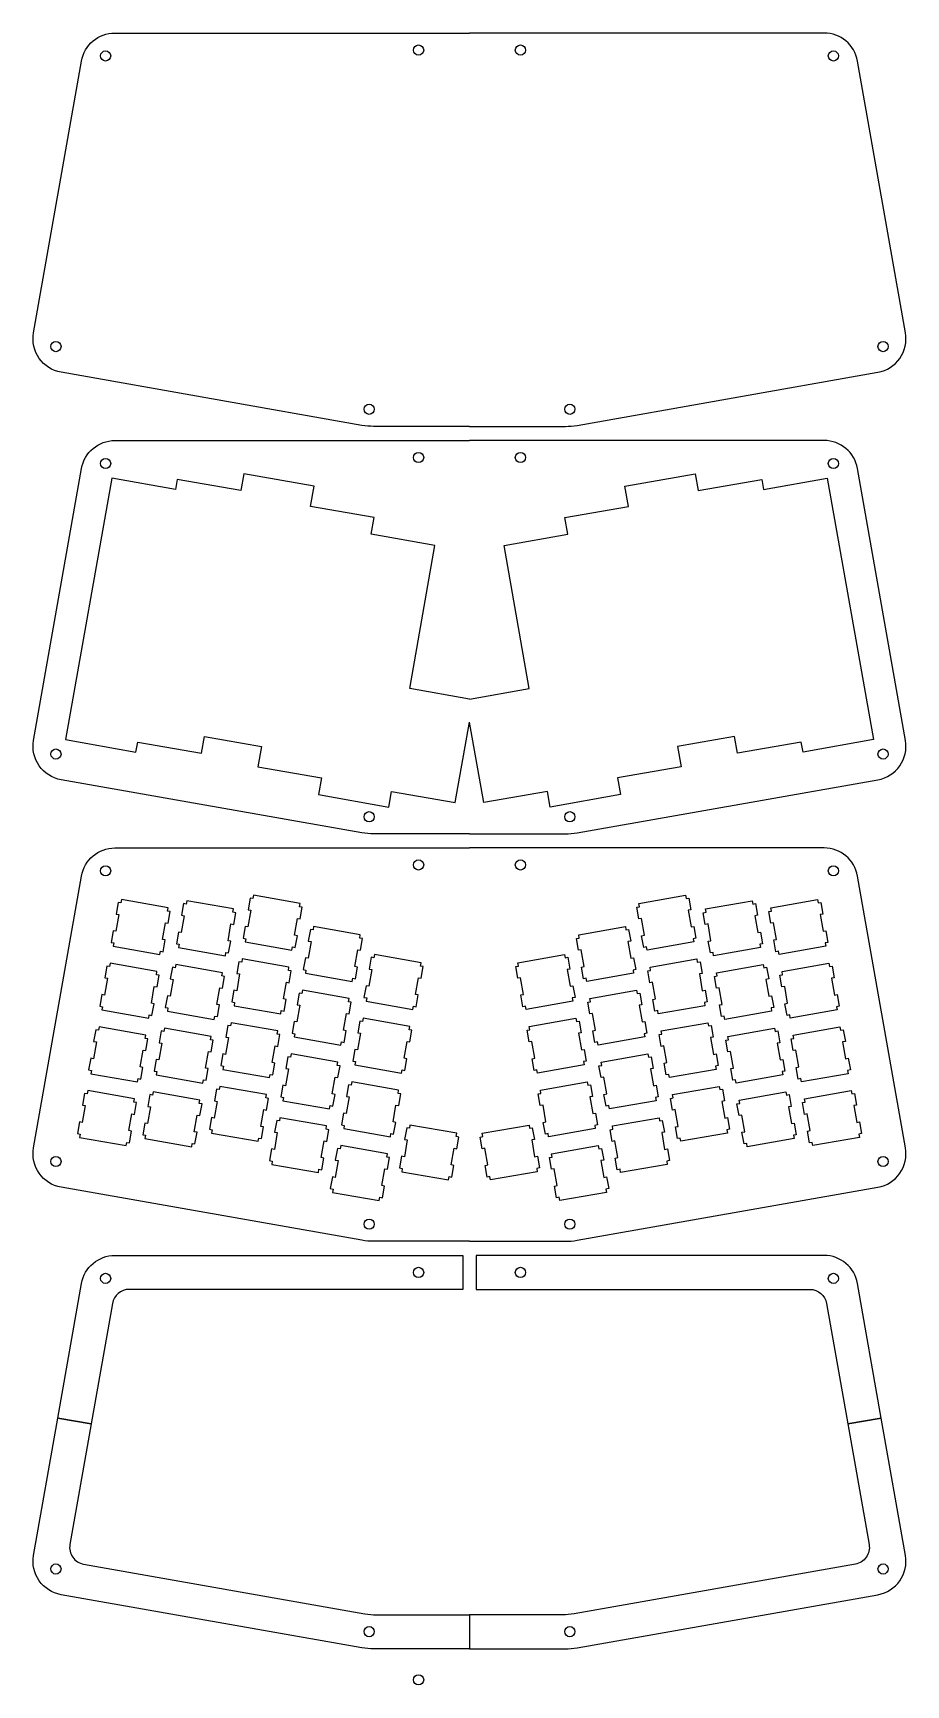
# Model space of a CAD drawing. Extents: x -129 to 129, y -136 to 351.
import ezdxf

# ---------------------------------------------------------------- set-up
doc = ezdxf.new("R2010")
doc.units = 0
doc.layers.get('0').update_dxf_attribs({"linetype": 'CONTINUOUS'})

msp = doc.modelspace()

# ---------------------------------------------------------------- linework, layer by layer
at = {"color": 7, "linetype": 'CONTINUOUS'}
for p, q in [((-103.53, 94.59), (-104.13, 91.14)), ((-102.72, 94.44), (-103.53, 94.59)), ((-102.55, 95.41), (-102.72, 94.44)), ((-88.8, 92.98), (-102.55, 95.41)), ((-88.97, 92.02), (-88.8, 92.98)), ((-84.24, 94.23), (-84.85, 90.79)), ((-83.44, 94.09), (-84.24, 94.23)), ((-83.27, 95.06), (-83.44, 94.09)), ((-69.52, 92.63), (-83.27, 95.06)), ((-69.69, 91.67), (-69.52, 92.63)), ((-64.61, 95.85), (-65.22, 92.4)), ((-63.81, 95.71), (-64.61, 95.85)), ((-63.64, 96.67), (-63.81, 95.71)), ((-49.89, 94.25), (-63.64, 96.67)), ((-50.06, 93.28), (-49.89, 94.25)), ((-49.26, 93.14), (-50.06, 93.28)), ((-49.86, 89.69), (-49.26, 93.14)), ((49.26, 93.14), (50.06, 93.28)), ((49.86, 89.69), (49.26, 93.14)), ((49.89, 94.25), (63.64, 96.67)), ((50.06, 93.28), (49.89, 94.25)), ((63.64, 96.67), (63.81, 95.71)), ((63.81, 95.71), (64.61, 95.85)), ((64.61, 95.85), (65.22, 92.4)), ((69.52, 92.63), (83.27, 95.06)), ((69.69, 91.67), (69.52, 92.63)), ((83.27, 95.06), (83.44, 94.09)), ((83.44, 94.09), (84.24, 94.23)), ((84.24, 94.23), (84.85, 90.79)), ((88.8, 92.98), (102.55, 95.41)), ((88.97, 92.02), (88.8, 92.98)), ((102.55, 95.41), (102.72, 94.44)), ((102.72, 94.44), (103.53, 94.59)), ((103.53, 94.59), (104.13, 91.14)), ((-103.33, 91), (-104.2, 86.06)), ((-104.13, 91.14), (-103.33, 91)), ((-90.44, 83.64), (-89.57, 88.57)), ((-89.57, 88.57), (-88.77, 88.43)), ((-88.17, 91.88), (-88.97, 92.02)), ((-88.77, 88.43), (-88.17, 91.88)), ((-84.05, 90.64), (-84.92, 85.71)), ((-84.85, 90.79), (-84.05, 90.64)), ((-71.16, 83.29), (-70.29, 88.22)), ((-70.29, 88.22), (-69.49, 88.08)), ((-68.88, 91.52), (-69.69, 91.67)), ((-69.49, 88.08), (-68.88, 91.52)), ((-64.42, 92.26), (-65.29, 87.33)), ((-65.22, 92.4), (-64.42, 92.26)), ((-51.53, 84.9), (-50.66, 89.83)), ((-50.66, 89.83), (-49.86, 89.69)), ((50.66, 89.83), (49.86, 89.69)), ((51.53, 84.9), (50.66, 89.83)), ((65.22, 92.4), (64.42, 92.26)), ((64.42, 92.26), (65.29, 87.33)), ((68.88, 91.52), (69.69, 91.67)), ((69.49, 88.08), (68.88, 91.52)), ((70.29, 88.22), (69.49, 88.08)), ((71.16, 83.29), (70.29, 88.22)), ((84.85, 90.79), (84.05, 90.64)), ((84.05, 90.64), (84.92, 85.71)), ((88.17, 91.88), (88.97, 92.02)), ((88.77, 88.43), (88.17, 91.88)), ((89.57, 88.57), (88.77, 88.43)), ((90.44, 83.64), (89.57, 88.57)), ((104.13, 91.14), (103.33, 91)), ((103.33, 91), (104.2, 86.06)), ((-105, 86.21), (-105.61, 82.76)), ((-105.61, 82.76), (-104.81, 82.62)), ((-104.2, 86.06), (-105, 86.21)), ((-89.64, 83.5), (-90.44, 83.64)), ((-90.25, 80.05), (-89.64, 83.5)), ((-85.72, 85.85), (-86.33, 82.41)), ((-84.92, 85.71), (-85.72, 85.85)), ((-70.36, 83.14), (-71.16, 83.29)), ((-70.97, 79.7), (-70.36, 83.14)), ((-66.09, 87.47), (-66.7, 84.02)), ((-66.7, 84.02), (-65.9, 83.88)), ((-65.29, 87.33), (-66.09, 87.47)), ((-65.9, 83.88), (-66.07, 82.91)), ((-66.07, 82.91), (-52.31, 80.49)), ((-50.73, 84.76), (-51.53, 84.9)), ((-51.34, 81.31), (-50.73, 84.76)), ((-46.7, 83.04), (-47.57, 78.11)), ((-46.9, 86.63), (-47.5, 83.18)), ((-47.5, 83.18), (-46.7, 83.04)), ((-46.1, 86.49), (-46.9, 86.63)), ((-45.93, 87.46), (-46.1, 86.49)), ((-32.17, 85.03), (-45.93, 87.46)), ((-32.34, 84.06), (-32.17, 85.03)), ((-31.54, 83.92), (-32.34, 84.06)), ((-32.15, 80.48), (-31.54, 83.92)), ((31.54, 83.92), (32.34, 84.06)), ((32.15, 80.48), (31.54, 83.92)), ((32.17, 85.03), (45.93, 87.46)), ((32.34, 84.06), (32.17, 85.03)), ((45.93, 87.46), (46.1, 86.49)), ((46.1, 86.49), (46.9, 86.63)), ((47.5, 83.18), (46.7, 83.04)), ((46.7, 83.04), (47.57, 78.11)), ((46.9, 86.63), (47.5, 83.18)), ((50.73, 84.76), (51.53, 84.9)), ((51.34, 81.31), (50.73, 84.76)), ((66.07, 82.91), (52.31, 80.49)), ((65.29, 87.33), (66.09, 87.47)), ((66.7, 84.02), (65.9, 83.88)), ((65.9, 83.88), (66.07, 82.91)), ((66.09, 87.47), (66.7, 84.02)), ((70.36, 83.14), (71.16, 83.29)), ((70.97, 79.7), (70.36, 83.14)), ((84.92, 85.71), (85.72, 85.85)), ((85.72, 85.85), (86.33, 82.41)), ((89.64, 83.5), (90.44, 83.64)), ((90.25, 80.05), (89.64, 83.5)), ((104.2, 86.06), (105, 86.21)), ((105.61, 82.76), (104.81, 82.62)), ((105, 86.21), (105.61, 82.76)), ((-104.81, 82.62), (-104.98, 81.65)), ((-104.98, 81.65), (-91.22, 79.23)), ((-91.22, 79.23), (-91.05, 80.19)), ((-91.05, 80.19), (-90.25, 80.05)), ((-86.33, 82.41), (-85.53, 82.26)), ((-85.53, 82.26), (-85.7, 81.3)), ((-85.7, 81.3), (-71.94, 78.87)), ((-71.94, 78.87), (-71.77, 79.84)), ((-71.77, 79.84), (-70.97, 79.7)), ((-66.95, 77.91), (-67.12, 76.95)), ((-53.19, 75.49), (-66.95, 77.91)), ((-52.31, 80.49), (-52.14, 81.45)), ((-52.14, 81.45), (-51.34, 81.31)), ((-48.37, 78.25), (-48.98, 74.8)), ((-47.57, 78.11), (-48.37, 78.25)), ((-33.82, 75.68), (-32.95, 80.62)), ((-32.95, 80.62), (-32.15, 80.48)), ((-29, 78.4), (-29.61, 74.95)), ((-28.2, 78.26), (-29, 78.4)), ((-28.03, 79.22), (-28.2, 78.26)), ((-14.28, 76.8), (-28.03, 79.22)), ((14.28, 76.8), (28.03, 79.22)), ((28.03, 79.22), (28.2, 78.26)), ((28.2, 78.26), (29, 78.4)), ((29, 78.4), (29.61, 74.95)), ((32.95, 80.62), (32.15, 80.48)), ((33.82, 75.68), (32.95, 80.62)), ((47.57, 78.11), (48.37, 78.25)), ((48.37, 78.25), (48.98, 74.8)), ((52.14, 81.45), (51.34, 81.31)), ((52.31, 80.49), (52.14, 81.45)), ((53.19, 75.49), (66.95, 77.91)), ((66.95, 77.91), (67.12, 76.95)), ((71.77, 79.84), (70.97, 79.7)), ((71.94, 78.87), (71.77, 79.84)), ((85.7, 81.3), (71.94, 78.87)), ((86.33, 82.41), (85.53, 82.26)), ((85.53, 82.26), (85.7, 81.3)), ((91.05, 80.19), (90.25, 80.05)), ((91.22, 79.23), (91.05, 80.19)), ((104.98, 81.65), (91.22, 79.23)), ((104.81, 82.62), (104.98, 81.65)), ((-106.83, 75.83), (-107.44, 72.38)), ((-106.03, 75.68), (-106.83, 75.83)), ((-105.86, 76.65), (-106.03, 75.68)), ((-92.1, 74.22), (-105.86, 76.65)), ((-92.27, 73.26), (-92.1, 74.22)), ((-91.47, 73.12), (-92.27, 73.26)), ((-92.08, 69.67), (-91.47, 73.12)), ((-87.55, 75.47), (-88.16, 72.02)), ((-86.75, 75.33), (-87.55, 75.47)), ((-86.58, 76.3), (-86.75, 75.33)), ((-72.82, 73.87), (-86.58, 76.3)), ((-72.99, 72.9), (-72.82, 73.87)), ((-67.73, 73.5), (-68.6, 68.57)), ((-67.92, 77.09), (-68.53, 73.64)), ((-68.53, 73.64), (-67.73, 73.5)), ((-67.12, 76.95), (-67.92, 77.09)), ((-53.36, 74.52), (-53.19, 75.49)), ((-52.56, 74.38), (-53.36, 74.52)), ((-53.17, 70.93), (-52.56, 74.38)), ((-48.98, 74.8), (-48.18, 74.66)), ((-48.18, 74.66), (-48.35, 73.7)), ((-48.35, 73.7), (-34.59, 71.27)), ((-33.01, 75.54), (-33.82, 75.68)), ((-33.62, 72.1), (-33.01, 75.54)), ((-28.81, 74.81), (-29.68, 69.88)), ((-29.61, 74.95), (-28.81, 74.81)), ((-14.45, 75.83), (-14.28, 76.8)), ((-13.65, 75.69), (-14.45, 75.83)), ((-14.25, 72.24), (-13.65, 75.69)), ((13.65, 75.69), (14.45, 75.83)), ((14.25, 72.24), (13.65, 75.69)), ((14.45, 75.83), (14.28, 76.8)), ((29.61, 74.95), (28.81, 74.81)), ((28.81, 74.81), (29.68, 69.88)), ((33.01, 75.54), (33.82, 75.68)), ((33.62, 72.1), (33.01, 75.54)), ((48.35, 73.7), (34.59, 71.27)), ((48.98, 74.8), (48.18, 74.66)), ((48.18, 74.66), (48.35, 73.7)), ((52.56, 74.38), (53.36, 74.52)), ((53.17, 70.93), (52.56, 74.38)), ((53.36, 74.52), (53.19, 75.49)), ((67.12, 76.95), (67.92, 77.09)), ((68.53, 73.64), (67.73, 73.5)), ((67.73, 73.5), (68.6, 68.57)), ((67.92, 77.09), (68.53, 73.64)), ((72.82, 73.87), (86.58, 76.3)), ((72.99, 72.9), (72.82, 73.87)), ((86.58, 76.3), (86.75, 75.33)), ((86.75, 75.33), (87.55, 75.47)), ((87.55, 75.47), (88.16, 72.02)), ((91.47, 73.12), (92.27, 73.26)), ((92.08, 69.67), (91.47, 73.12)), ((92.1, 74.22), (105.86, 76.65)), ((92.27, 73.26), (92.1, 74.22)), ((105.86, 76.65), (106.03, 75.68)), ((106.03, 75.68), (106.83, 75.83)), ((106.83, 75.83), (107.44, 72.38)), ((-106.64, 72.24), (-107.51, 67.3)), ((-107.44, 72.38), (-106.64, 72.24)), ((-93.75, 64.88), (-92.88, 69.81)), ((-92.88, 69.81), (-92.08, 69.67)), ((-87.36, 71.88), (-88.23, 66.95)), ((-88.16, 72.02), (-87.36, 71.88)), ((-74.47, 64.52), (-73.6, 69.46)), ((-73.6, 69.46), (-72.8, 69.32)), ((-72.19, 72.76), (-72.99, 72.9)), ((-72.8, 69.32), (-72.19, 72.76)), ((-69.4, 68.71), (-70.01, 65.26)), ((-68.6, 68.57), (-69.4, 68.71)), ((-54.84, 66.14), (-53.97, 71.07)), ((-53.97, 71.07), (-53.17, 70.93)), ((-49.23, 68.7), (-49.4, 67.73)), ((-35.48, 66.27), (-49.23, 68.7)), ((-34.59, 71.27), (-34.42, 72.24)), ((-34.42, 72.24), (-33.62, 72.1)), ((-30.48, 70.02), (-31.09, 66.57)), ((-29.68, 69.88), (-30.48, 70.02)), ((-15.92, 67.45), (-15.05, 72.39)), ((-15.05, 72.39), (-14.25, 72.24)), ((15.05, 72.39), (14.25, 72.24)), ((15.92, 67.45), (15.05, 72.39)), ((29.68, 69.88), (30.48, 70.02)), ((30.48, 70.02), (31.09, 66.57)), ((34.42, 72.24), (33.62, 72.1)), ((34.59, 71.27), (34.42, 72.24)), ((35.48, 66.27), (49.23, 68.7)), ((49.23, 68.7), (49.4, 67.73)), ((53.97, 71.07), (53.17, 70.93)), ((54.84, 66.14), (53.97, 71.07)), ((68.6, 68.57), (69.4, 68.71)), ((69.4, 68.71), (70.01, 65.26)), ((72.19, 72.76), (72.99, 72.9)), ((72.8, 69.32), (72.19, 72.76)), ((73.6, 69.46), (72.8, 69.32)), ((74.47, 64.52), (73.6, 69.46)), ((88.16, 72.02), (87.36, 71.88)), ((87.36, 71.88), (88.23, 66.95)), ((92.88, 69.81), (92.08, 69.67)), ((93.75, 64.88), (92.88, 69.81)), ((107.44, 72.38), (106.64, 72.24)), ((106.64, 72.24), (107.51, 67.3)), ((-108.31, 67.45), (-108.92, 64)), ((-108.92, 64), (-108.12, 63.86)), ((-107.51, 67.3), (-108.31, 67.45)), ((-108.12, 63.86), (-108.29, 62.89)), ((-92.95, 64.74), (-93.75, 64.88)), ((-93.56, 61.29), (-92.95, 64.74)), ((-89.03, 67.09), (-89.64, 63.64)), ((-89.64, 63.64), (-88.84, 63.5)), ((-88.23, 66.95), (-89.03, 67.09)), ((-88.84, 63.5), (-89.01, 62.54)), ((-73.67, 64.38), (-74.47, 64.52)), ((-74.28, 60.94), (-73.67, 64.38)), ((-70.01, 65.26), (-69.21, 65.12)), ((-69.21, 65.12), (-69.38, 64.15)), ((-69.38, 64.15), (-55.62, 61.73)), ((-54.04, 66), (-54.84, 66.14)), ((-54.65, 62.55), (-54.04, 66)), ((-50.01, 64.28), (-50.88, 59.35)), ((-50.2, 67.87), (-50.81, 64.42)), ((-50.81, 64.42), (-50.01, 64.28)), ((-49.4, 67.73), (-50.2, 67.87)), ((-35.65, 65.3), (-35.48, 66.27)), ((-34.85, 65.16), (-35.65, 65.3)), ((-35.45, 61.72), (-34.85, 65.16)), ((-31.09, 66.57), (-30.29, 66.43)), ((-30.29, 66.43), (-30.46, 65.47)), ((-30.46, 65.47), (-16.7, 63.04)), ((-16.7, 63.04), (-16.53, 64.01)), ((-16.53, 64.01), (-15.73, 63.86)), ((-15.12, 67.31), (-15.92, 67.45)), ((-15.73, 63.86), (-15.12, 67.31)), ((15.12, 67.31), (15.92, 67.45)), ((15.73, 63.86), (15.12, 67.31)), ((16.53, 64.01), (15.73, 63.86)), ((16.7, 63.04), (16.53, 64.01)), ((30.46, 65.47), (16.7, 63.04)), ((31.09, 66.57), (30.29, 66.43)), ((30.29, 66.43), (30.46, 65.47)), ((34.85, 65.16), (35.65, 65.3)), ((35.45, 61.72), (34.85, 65.16)), ((35.65, 65.3), (35.48, 66.27)), ((49.4, 67.73), (50.2, 67.87)), ((50.81, 64.42), (50.01, 64.28)), ((50.01, 64.28), (50.88, 59.35)), ((50.2, 67.87), (50.81, 64.42)), ((54.04, 66), (54.84, 66.14)), ((54.65, 62.55), (54.04, 66)), ((69.38, 64.15), (55.62, 61.73)), ((70.01, 65.26), (69.21, 65.12)), ((69.21, 65.12), (69.38, 64.15)), ((73.67, 64.38), (74.47, 64.52)), ((74.28, 60.94), (73.67, 64.38)), ((88.23, 66.95), (89.03, 67.09)), ((89.64, 63.64), (88.84, 63.5)), ((88.84, 63.5), (89.01, 62.54)), ((89.03, 67.09), (89.64, 63.64)), ((92.95, 64.74), (93.75, 64.88)), ((93.56, 61.29), (92.95, 64.74)), ((107.51, 67.3), (108.31, 67.45)), ((108.92, 64), (108.12, 63.86)), ((108.12, 63.86), (108.29, 62.89)), ((108.31, 67.45), (108.92, 64)), ((-108.29, 62.89), (-94.53, 60.47)), ((-94.53, 60.47), (-94.36, 61.43)), ((-94.36, 61.43), (-93.56, 61.29)), ((-89.01, 62.54), (-75.25, 60.11)), ((-75.25, 60.11), (-75.08, 61.08)), ((-75.08, 61.08), (-74.28, 60.94)), ((-70.26, 59.15), (-70.43, 58.19)), ((-56.5, 56.73), (-70.26, 59.15)), ((-55.62, 61.73), (-55.45, 62.69)), ((-55.45, 62.69), (-54.65, 62.55)), ((-51.68, 59.49), (-52.29, 56.04)), ((-50.88, 59.35), (-51.68, 59.49)), ((-37.12, 56.92), (-36.25, 61.86)), ((-36.25, 61.86), (-35.45, 61.72)), ((-32.31, 59.64), (-32.92, 56.19)), ((-31.51, 59.5), (-32.31, 59.64)), ((-31.34, 60.46), (-31.51, 59.5)), ((-17.58, 58.04), (-31.34, 60.46)), ((17.58, 58.04), (31.34, 60.46)), ((31.34, 60.46), (31.51, 59.5)), ((31.51, 59.5), (32.31, 59.64)), ((32.31, 59.64), (32.92, 56.19)), ((36.25, 61.86), (35.45, 61.72)), ((37.12, 56.92), (36.25, 61.86)), ((50.88, 59.35), (51.68, 59.49)), ((51.68, 59.49), (52.29, 56.04)), ((55.45, 62.69), (54.65, 62.55)), ((55.62, 61.73), (55.45, 62.69)), ((56.5, 56.73), (70.26, 59.15)), ((70.26, 59.15), (70.43, 58.19)), ((75.08, 61.08), (74.28, 60.94)), ((75.25, 60.11), (75.08, 61.08)), ((89.01, 62.54), (75.25, 60.11)), ((94.36, 61.43), (93.56, 61.29)), ((94.53, 60.47), (94.36, 61.43)), ((108.29, 62.89), (94.53, 60.47)), ((-110.14, 57.06), (-110.75, 53.62)), ((-110.75, 53.62), (-109.95, 53.48)), ((-109.34, 56.92), (-110.14, 57.06)), ((-109.17, 57.89), (-109.34, 56.92)), ((-95.41, 55.46), (-109.17, 57.89)), ((-95.58, 54.5), (-95.41, 55.46)), ((-94.78, 54.36), (-95.58, 54.5)), ((-95.39, 50.91), (-94.78, 54.36)), ((-90.86, 56.71), (-91.47, 53.26)), ((-90.06, 56.57), (-90.86, 56.71)), ((-89.89, 57.54), (-90.06, 56.57)), ((-76.13, 55.11), (-89.89, 57.54)), ((-76.3, 54.14), (-76.13, 55.11)), ((-75.5, 54), (-76.3, 54.14)), ((-76.11, 50.56), (-75.5, 54)), ((-71.04, 54.74), (-71.91, 49.81)), ((-71.23, 58.33), (-71.84, 54.88)), ((-71.84, 54.88), (-71.04, 54.74)), ((-70.43, 58.19), (-71.23, 58.33)), ((-56.67, 55.76), (-56.5, 56.73)), ((-55.87, 55.62), (-56.67, 55.76)), ((-56.48, 52.17), (-55.87, 55.62)), ((-52.29, 56.04), (-51.49, 55.9)), ((-51.49, 55.9), (-51.66, 54.94)), ((-51.66, 54.94), (-37.9, 52.51)), ((-36.32, 56.78), (-37.12, 56.92)), ((-36.93, 53.34), (-36.32, 56.78)), ((-32.12, 56.05), (-32.99, 51.12)), ((-32.92, 56.19), (-32.12, 56.05)), ((-19.23, 48.69), (-18.36, 53.62)), ((-18.36, 53.62), (-17.56, 53.48)), ((-17.75, 57.07), (-17.58, 58.04)), ((-16.95, 56.93), (-17.75, 57.07)), ((-17.56, 53.48), (-16.95, 56.93)), ((16.95, 56.93), (17.75, 57.07)), ((17.56, 53.48), (16.95, 56.93)), ((18.36, 53.62), (17.56, 53.48)), ((17.75, 57.07), (17.58, 58.04)), ((19.23, 48.69), (18.36, 53.62)), ((32.92, 56.19), (32.12, 56.05)), ((32.12, 56.05), (32.99, 51.12)), ((36.32, 56.78), (37.12, 56.92)), ((36.93, 53.34), (36.32, 56.78)), ((51.66, 54.94), (37.9, 52.51)), ((52.29, 56.04), (51.49, 55.9)), ((51.49, 55.9), (51.66, 54.94)), ((55.87, 55.62), (56.67, 55.76)), ((56.48, 52.17), (55.87, 55.62)), ((56.67, 55.76), (56.5, 56.73)), ((70.43, 58.19), (71.23, 58.33)), ((71.84, 54.88), (71.04, 54.74)), ((71.04, 54.74), (71.91, 49.81)), ((71.23, 58.33), (71.84, 54.88)), ((75.5, 54), (76.3, 54.14)), ((76.11, 50.56), (75.5, 54)), ((76.13, 55.11), (89.89, 57.54)), ((76.3, 54.14), (76.13, 55.11)), ((89.89, 57.54), (90.06, 56.57)), ((90.06, 56.57), (90.86, 56.71)), ((90.86, 56.71), (91.47, 53.26)), ((94.78, 54.36), (95.58, 54.5)), ((95.39, 50.91), (94.78, 54.36)), ((95.41, 55.46), (109.17, 57.89)), ((95.58, 54.5), (95.41, 55.46)), ((109.17, 57.89), (109.34, 56.92)), ((109.34, 56.92), (110.14, 57.06)), ((110.75, 53.62), (109.95, 53.48)), ((110.14, 57.06), (110.75, 53.62)), ((-111.62, 48.68), (-112.23, 45.24)), ((-110.82, 48.54), (-111.62, 48.68)), ((-109.95, 53.48), (-110.82, 48.54)), ((-97.06, 46.12), (-96.19, 51.05)), ((-96.19, 51.05), (-95.39, 50.91)), ((-90.67, 53.12), (-91.54, 48.19)), ((-91.47, 53.26), (-90.67, 53.12)), ((-77.78, 45.76), (-76.91, 50.7)), ((-76.91, 50.7), (-76.11, 50.56)), ((-72.71, 49.95), (-73.32, 46.5)), ((-71.91, 49.81), (-72.71, 49.95)), ((-58.15, 47.38), (-57.28, 52.31)), ((-57.28, 52.31), (-56.48, 52.17)), ((-53.51, 49.11), (-54.12, 45.66)), ((-52.71, 48.97), (-53.51, 49.11)), ((-52.54, 49.93), (-52.71, 48.97)), ((-38.78, 47.51), (-52.54, 49.93)), ((-37.9, 52.51), (-37.73, 53.48)), ((-37.73, 53.48), (-36.93, 53.34)), ((-33.79, 51.26), (-34.4, 47.81)), ((-32.99, 51.12), (-33.79, 51.26)), ((-18.43, 48.55), (-19.23, 48.69)), ((18.43, 48.55), (19.23, 48.69)), ((32.99, 51.12), (33.79, 51.26)), ((33.79, 51.26), (34.4, 47.81)), ((37.73, 53.48), (36.93, 53.34)), ((37.9, 52.51), (37.73, 53.48)), ((38.78, 47.51), (52.54, 49.93)), ((52.54, 49.93), (52.71, 48.97)), ((52.71, 48.97), (53.51, 49.11)), ((53.51, 49.11), (54.12, 45.66)), ((57.28, 52.31), (56.48, 52.17)), ((58.15, 47.38), (57.28, 52.31)), ((71.91, 49.81), (72.71, 49.95)), ((72.71, 49.95), (73.32, 46.5)), ((76.91, 50.7), (76.11, 50.56)), ((77.78, 45.76), (76.91, 50.7)), ((91.47, 53.26), (90.67, 53.12)), ((90.67, 53.12), (91.54, 48.19)), ((96.19, 51.05), (95.39, 50.91)), ((97.06, 46.12), (96.19, 51.05)), ((109.95, 53.48), (110.82, 48.54)), ((110.82, 48.54), (111.62, 48.68)), ((111.62, 48.68), (112.23, 45.24)), ((-112.23, 45.24), (-111.43, 45.1)), ((-111.43, 45.1), (-111.6, 44.13)), ((-111.6, 44.13), (-97.84, 41.71)), ((-96.26, 45.98), (-97.06, 46.12)), ((-96.87, 42.53), (-96.26, 45.98)), ((-92.34, 48.33), (-92.94, 44.88)), ((-92.94, 44.88), (-92.14, 44.74)), ((-91.54, 48.19), (-92.34, 48.33)), ((-92.14, 44.74), (-92.31, 43.78)), ((-76.98, 45.62), (-77.78, 45.76)), ((-77.59, 42.18), (-76.98, 45.62)), ((-73.32, 46.5), (-72.52, 46.36)), ((-72.52, 46.36), (-72.69, 45.39)), ((-72.69, 45.39), (-58.93, 42.97)), ((-58.93, 42.97), (-58.76, 43.93)), ((-58.76, 43.93), (-57.96, 43.79)), ((-57.35, 47.24), (-58.15, 47.38)), ((-57.96, 43.79), (-57.35, 47.24)), ((-53.32, 45.52), (-54.19, 40.59)), ((-54.12, 45.66), (-53.32, 45.52)), ((-38.95, 46.54), (-38.78, 47.51)), ((-38.15, 46.4), (-38.95, 46.54)), ((-38.76, 42.96), (-38.15, 46.4)), ((-34.4, 47.81), (-33.6, 47.67)), ((-33.6, 47.67), (-33.77, 46.71)), ((-33.77, 46.71), (-20.01, 44.28)), ((-20.01, 44.28), (-19.84, 45.24)), ((-19.84, 45.24), (-19.04, 45.1)), ((-19.04, 45.1), (-18.43, 48.55)), ((19.04, 45.1), (18.43, 48.55)), ((19.84, 45.24), (19.04, 45.1)), ((20.01, 44.28), (19.84, 45.24)), ((33.77, 46.71), (20.01, 44.28)), ((34.4, 47.81), (33.6, 47.67)), ((33.6, 47.67), (33.77, 46.71)), ((38.15, 46.4), (38.95, 46.54)), ((38.76, 42.96), (38.15, 46.4)), ((38.95, 46.54), (38.78, 47.51)), ((54.12, 45.66), (53.32, 45.52)), ((53.32, 45.52), (54.19, 40.59)), ((57.35, 47.24), (58.15, 47.38)), ((57.96, 43.79), (57.35, 47.24)), ((58.76, 43.93), (57.96, 43.79)), ((58.93, 42.97), (58.76, 43.93)), ((72.69, 45.39), (58.93, 42.97)), ((73.32, 46.5), (72.52, 46.36)), ((72.52, 46.36), (72.69, 45.39)), ((76.98, 45.62), (77.78, 45.76)), ((77.59, 42.18), (76.98, 45.62)), ((91.54, 48.19), (92.34, 48.33)), ((92.94, 44.88), (92.14, 44.74)), ((92.14, 44.74), (92.31, 43.78)), ((92.34, 48.33), (92.94, 44.88)), ((96.26, 45.98), (97.06, 46.12)), ((96.87, 42.53), (96.26, 45.98)), ((111.6, 44.13), (97.84, 41.71)), ((112.23, 45.24), (111.43, 45.1)), ((111.43, 45.1), (111.6, 44.13)), ((-112.48, 39.13), (-112.65, 38.16)), ((-98.72, 36.7), (-112.48, 39.13)), ((-97.84, 41.71), (-97.67, 42.67)), ((-97.67, 42.67), (-96.87, 42.53)), ((-92.31, 43.78), (-78.56, 41.35)), ((-78.56, 41.35), (-78.39, 42.32)), ((-78.39, 42.32), (-77.59, 42.18)), ((-74.54, 39.57), (-75.15, 36.12)), ((-73.74, 39.43), (-74.54, 39.57)), ((-73.57, 40.39), (-73.74, 39.43)), ((-59.81, 37.96), (-73.57, 40.39)), ((-54.99, 40.73), (-55.6, 37.28)), ((-54.19, 40.59), (-54.99, 40.73)), ((-40.43, 38.16), (-39.56, 43.1)), ((-39.56, 43.1), (-38.76, 42.96)), ((-35.62, 40.88), (-36.23, 37.43)), ((-34.82, 40.74), (-35.62, 40.88)), ((-34.65, 41.7), (-34.82, 40.74)), ((-20.89, 39.28), (-34.65, 41.7)), ((-21.06, 38.31), (-20.89, 39.28)), ((20.89, 39.28), (34.65, 41.7)), ((21.06, 38.31), (20.89, 39.28)), ((34.65, 41.7), (34.82, 40.74)), ((34.82, 40.74), (35.62, 40.88)), ((35.62, 40.88), (36.23, 37.43)), ((39.56, 43.1), (38.76, 42.96)), ((40.43, 38.16), (39.56, 43.1)), ((54.19, 40.59), (54.99, 40.73)), ((54.99, 40.73), (55.6, 37.28)), ((59.81, 37.96), (73.57, 40.39)), ((73.57, 40.39), (73.74, 39.43)), ((73.74, 39.43), (74.54, 39.57)), ((74.54, 39.57), (75.15, 36.12)), ((78.39, 42.32), (77.59, 42.18)), ((78.56, 41.35), (78.39, 42.32)), ((92.31, 43.78), (78.56, 41.35)), ((97.67, 42.67), (96.87, 42.53)), ((97.84, 41.71), (97.67, 42.67)), ((98.72, 36.7), (112.48, 39.13)), ((112.48, 39.13), (112.65, 38.16)), ((-113.26, 34.72), (-114.13, 29.78)), ((-113.45, 38.3), (-114.06, 34.86)), ((-114.06, 34.86), (-113.26, 34.72)), ((-112.65, 38.16), (-113.45, 38.3)), ((-98.89, 35.74), (-98.72, 36.7)), ((-98.09, 35.6), (-98.89, 35.74)), ((-98.7, 32.15), (-98.09, 35.6)), ((-93.97, 34.36), (-94.84, 29.43)), ((-94.17, 37.95), (-94.78, 34.5)), ((-94.78, 34.5), (-93.97, 34.36)), ((-93.37, 37.81), (-94.17, 37.95)), ((-93.2, 38.77), (-93.37, 37.81)), ((-79.44, 36.35), (-93.2, 38.77)), ((-79.61, 35.38), (-79.44, 36.35)), ((-78.81, 35.24), (-79.61, 35.38)), ((-79.42, 31.8), (-78.81, 35.24)), ((-74.35, 35.98), (-75.22, 31.05)), ((-75.15, 36.12), (-74.35, 35.98)), ((-59.98, 37), (-59.81, 37.96)), ((-59.18, 36.86), (-59.98, 37)), ((-59.79, 33.41), (-59.18, 36.86)), ((-55.6, 37.28), (-54.8, 37.14)), ((-54.8, 37.14), (-54.97, 36.18)), ((-54.97, 36.18), (-41.21, 33.75)), ((-41.21, 33.75), (-41.04, 34.72)), ((-41.04, 34.72), (-40.24, 34.58)), ((-39.63, 38.02), (-40.43, 38.16)), ((-40.24, 34.58), (-39.63, 38.02)), ((-35.43, 37.29), (-36.3, 32.36)), ((-36.23, 37.43), (-35.43, 37.29)), ((-22.54, 29.93), (-21.67, 34.86)), ((-21.67, 34.86), (-20.87, 34.72)), ((-20.26, 38.17), (-21.06, 38.31)), ((-20.87, 34.72), (-20.26, 38.17)), ((20.26, 38.17), (21.06, 38.31)), ((20.87, 34.72), (20.26, 38.17)), ((21.67, 34.86), (20.87, 34.72)), ((22.54, 29.93), (21.67, 34.86)), ((36.23, 37.43), (35.43, 37.29)), ((35.43, 37.29), (36.3, 32.36)), ((39.63, 38.02), (40.43, 38.16)), ((40.24, 34.58), (39.63, 38.02)), ((41.04, 34.72), (40.24, 34.58)), ((41.21, 33.75), (41.04, 34.72)), ((54.97, 36.18), (41.21, 33.75)), ((55.6, 37.28), (54.8, 37.14)), ((54.8, 37.14), (54.97, 36.18)), ((59.18, 36.86), (59.98, 37)), ((59.79, 33.41), (59.18, 36.86)), ((59.98, 37), (59.81, 37.96)), ((75.15, 36.12), (74.35, 35.98)), ((74.35, 35.98), (75.22, 31.05)), ((78.81, 35.24), (79.61, 35.38)), ((79.42, 31.8), (78.81, 35.24)), ((79.44, 36.35), (93.2, 38.77)), ((79.61, 35.38), (79.44, 36.35)), ((93.2, 38.77), (93.37, 37.81)), ((93.37, 37.81), (94.17, 37.95)), ((94.78, 34.5), (93.97, 34.36)), ((93.97, 34.36), (94.84, 29.43)), ((94.17, 37.95), (94.78, 34.5)), ((98.09, 35.6), (98.89, 35.74)), ((98.7, 32.15), (98.09, 35.6)), ((98.89, 35.74), (98.72, 36.7)), ((112.65, 38.16), (113.45, 38.3)), ((114.06, 34.86), (113.26, 34.72)), ((113.26, 34.72), (114.13, 29.78)), ((113.45, 38.3), (114.06, 34.86)), ((-114.93, 29.92), (-115.53, 26.48)), ((-114.13, 29.78), (-114.93, 29.92)), ((-100.37, 27.36), (-99.5, 32.29)), ((-99.5, 32.29), (-98.7, 32.15)), ((-95.65, 29.57), (-96.25, 26.12)), ((-94.84, 29.43), (-95.65, 29.57)), ((-81.09, 27), (-80.22, 31.94)), ((-80.22, 31.94), (-79.42, 31.8)), ((-76.02, 31.19), (-76.62, 27.74)), ((-75.22, 31.05), (-76.02, 31.19)), ((-61.46, 28.62), (-60.59, 33.55)), ((-60.59, 33.55), (-59.79, 33.41)), ((-56.82, 30.35), (-57.43, 26.9)), ((-56.02, 30.21), (-56.82, 30.35)), ((-55.85, 31.17), (-56.02, 30.21)), ((-42.09, 28.75), (-55.85, 31.17)), ((-37.1, 32.5), (-37.71, 29.05)), ((-36.3, 32.36), (-37.1, 32.5)), ((-21.74, 29.79), (-22.54, 29.93)), ((-22.35, 26.34), (-21.74, 29.79)), ((21.74, 29.79), (22.54, 29.93)), ((22.35, 26.34), (21.74, 29.79)), ((36.3, 32.36), (37.1, 32.5)), ((37.1, 32.5), (37.71, 29.05)), ((42.09, 28.75), (55.85, 31.17)), ((55.85, 31.17), (56.02, 30.21)), ((56.02, 30.21), (56.82, 30.35)), ((56.82, 30.35), (57.43, 26.9)), ((60.59, 33.55), (59.79, 33.41)), ((61.46, 28.62), (60.59, 33.55)), ((75.22, 31.05), (76.02, 31.19)), ((76.02, 31.19), (76.62, 27.74)), ((80.22, 31.94), (79.42, 31.8)), ((81.09, 27), (80.22, 31.94)), ((94.84, 29.43), (95.65, 29.57)), ((95.65, 29.57), (96.25, 26.12)), ((99.5, 32.29), (98.7, 32.15)), ((100.37, 27.36), (99.5, 32.29)), ((114.13, 29.78), (114.93, 29.92)), ((114.93, 29.92), (115.53, 26.48)), ((-115.53, 26.48), (-114.73, 26.34)), ((-114.73, 26.34), (-114.9, 25.37)), ((-114.9, 25.37), (-101.15, 22.94)), ((-99.57, 27.22), (-100.37, 27.36)), ((-100.18, 23.77), (-99.57, 27.22)), ((-96.25, 26.12), (-95.45, 25.98)), ((-95.45, 25.98), (-95.62, 25.02)), ((-95.62, 25.02), (-81.86, 22.59)), ((-80.29, 26.86), (-81.09, 27)), ((-80.89, 23.42), (-80.29, 26.86)), ((-76.62, 27.74), (-75.82, 27.6)), ((-75.82, 27.6), (-75.99, 26.63)), ((-75.99, 26.63), (-62.24, 24.21)), ((-62.24, 24.21), (-62.07, 25.17)), ((-62.07, 25.17), (-61.27, 25.03)), ((-60.66, 28.48), (-61.46, 28.62)), ((-61.27, 25.03), (-60.66, 28.48)), ((-56.63, 26.76), (-57.5, 21.83)), ((-57.43, 26.9), (-56.63, 26.76)), ((-43.74, 19.4), (-42.87, 24.34)), ((-42.87, 24.34), (-42.07, 24.19)), ((-42.26, 27.78), (-42.09, 28.75)), ((-41.46, 27.64), (-42.26, 27.78)), ((-42.07, 24.19), (-41.46, 27.64)), ((-37.71, 29.05), (-36.9, 28.91)), ((-36.9, 28.91), (-37.07, 27.94)), ((-37.07, 27.94), (-23.32, 25.52)), ((-23.32, 25.52), (-23.15, 26.48)), ((-23.15, 26.48), (-22.35, 26.34)), ((-18.32, 24.6), (-19.19, 19.67)), ((-18.51, 28.19), (-19.12, 24.74)), ((-19.12, 24.74), (-18.32, 24.6)), ((-17.71, 28.05), (-18.51, 28.19)), ((-17.54, 29.01), (-17.71, 28.05)), ((-3.78, 26.59), (-17.54, 29.01)), ((-3.95, 25.62), (-3.78, 26.59)), ((-3.15, 25.48), (-3.95, 25.62)), ((-3.76, 22.03), (-3.15, 25.48)), ((3.15, 25.48), (3.95, 25.62)), ((3.76, 22.03), (3.15, 25.48)), ((3.78, 26.59), (17.54, 29.01)), ((3.95, 25.62), (3.78, 26.59)), ((17.54, 29.01), (17.71, 28.05)), ((17.71, 28.05), (18.51, 28.19)), ((19.12, 24.74), (18.32, 24.6)), ((18.32, 24.6), (19.19, 19.67)), ((18.51, 28.19), (19.12, 24.74)), ((23.15, 26.48), (22.35, 26.34)), ((23.32, 25.52), (23.15, 26.48)), ((37.07, 27.94), (23.32, 25.52)), ((37.71, 29.05), (36.9, 28.91)), ((36.9, 28.91), (37.07, 27.94)), ((41.46, 27.64), (42.26, 27.78)), ((42.07, 24.19), (41.46, 27.64)), ((42.87, 24.34), (42.07, 24.19)), ((42.26, 27.78), (42.09, 28.75)), ((43.74, 19.4), (42.87, 24.34)), ((57.43, 26.9), (56.63, 26.76)), ((56.63, 26.76), (57.5, 21.83)), ((60.66, 28.48), (61.46, 28.62)), ((61.27, 25.03), (60.66, 28.48)), ((62.07, 25.17), (61.27, 25.03)), ((62.24, 24.21), (62.07, 25.17)), ((75.99, 26.63), (62.24, 24.21)), ((76.62, 27.74), (75.82, 27.6)), ((75.82, 27.6), (75.99, 26.63)), ((80.29, 26.86), (81.09, 27)), ((80.89, 23.42), (80.29, 26.86)), ((95.62, 25.02), (81.86, 22.59)), ((96.25, 26.12), (95.45, 25.98)), ((95.45, 25.98), (95.62, 25.02)), ((99.57, 27.22), (100.37, 27.36)), ((100.18, 23.77), (99.57, 27.22)), ((114.9, 25.37), (101.15, 22.94)), ((115.53, 26.48), (114.73, 26.34)), ((114.73, 26.34), (114.9, 25.37)), ((-101.15, 22.94), (-100.98, 23.91)), ((-100.98, 23.91), (-100.18, 23.77)), ((-81.86, 22.59), (-81.69, 23.56)), ((-81.69, 23.56), (-80.89, 23.42)), ((-58.3, 21.97), (-58.91, 18.52)), ((-57.5, 21.83), (-58.3, 21.97)), ((-38.93, 22.12), (-39.54, 18.67)), ((-38.13, 21.98), (-38.93, 22.12)), ((-37.96, 22.94), (-38.13, 21.98)), ((-24.2, 20.52), (-37.96, 22.94)), ((-24.37, 19.55), (-24.2, 20.52)), ((-23.57, 19.41), (-24.37, 19.55)), ((-19.99, 19.81), (-20.6, 16.36)), ((-19.19, 19.67), (-19.99, 19.81)), ((-5.43, 17.24), (-4.56, 22.18)), ((-4.56, 22.18), (-3.76, 22.03)), ((4.56, 22.18), (3.76, 22.03)), ((5.43, 17.24), (4.56, 22.18)), ((19.19, 19.67), (19.99, 19.81)), ((19.99, 19.81), (20.6, 16.36)), ((23.57, 19.41), (24.37, 19.55)), ((24.2, 20.52), (37.96, 22.94)), ((24.37, 19.55), (24.2, 20.52)), ((37.96, 22.94), (38.13, 21.98)), ((38.13, 21.98), (38.93, 22.12)), ((38.93, 22.12), (39.54, 18.67)), ((57.5, 21.83), (58.3, 21.97)), ((58.3, 21.97), (58.91, 18.52)), ((81.69, 23.56), (80.89, 23.42)), ((81.86, 22.59), (81.69, 23.56)), ((100.98, 23.91), (100.18, 23.77)), ((101.15, 22.94), (100.98, 23.91)), ((-58.91, 18.52), (-58.1, 18.38)), ((-58.1, 18.38), (-58.28, 17.42)), ((-58.28, 17.42), (-44.52, 14.99)), ((-44.52, 14.99), (-44.35, 15.96)), ((-44.35, 15.96), (-43.55, 15.81)), ((-42.94, 19.26), (-43.74, 19.4)), ((-43.55, 15.81), (-42.94, 19.26)), ((-38.74, 18.53), (-39.6, 13.6)), ((-39.54, 18.67), (-38.74, 18.53)), ((-25.85, 11.17), (-24.98, 16.1)), ((-24.98, 16.1), (-24.18, 15.96)), ((-24.18, 15.96), (-23.57, 19.41)), ((-20.6, 16.36), (-19.8, 16.22)), ((-19.8, 16.22), (-19.97, 15.26)), ((-19.97, 15.26), (-6.21, 12.83)), ((-4.63, 17.1), (-5.43, 17.24)), ((-5.24, 13.65), (-4.63, 17.1)), ((4.63, 17.1), (5.43, 17.24)), ((5.24, 13.65), (4.63, 17.1)), ((19.97, 15.26), (6.21, 12.83)), ((20.6, 16.36), (19.8, 16.22)), ((19.8, 16.22), (19.97, 15.26)), ((24.18, 15.96), (23.57, 19.41)), ((24.98, 16.1), (24.18, 15.96)), ((25.85, 11.17), (24.98, 16.1)), ((39.54, 18.67), (38.74, 18.53)), ((38.74, 18.53), (39.6, 13.6)), ((42.94, 19.26), (43.74, 19.4)), ((43.55, 15.81), (42.94, 19.26)), ((44.35, 15.96), (43.55, 15.81)), ((44.52, 14.99), (44.35, 15.96)), ((58.28, 17.42), (44.52, 14.99)), ((58.91, 18.52), (58.1, 18.38)), ((58.1, 18.38), (58.28, 17.42)), ((-40.41, 13.74), (-41.01, 10.29)), ((-41.01, 10.29), (-40.21, 10.15)), ((-39.6, 13.6), (-40.41, 13.74)), ((-40.21, 10.15), (-40.38, 9.18)), ((-25.05, 11.03), (-25.85, 11.17)), ((-25.65, 7.58), (-25.05, 11.03)), ((-6.21, 12.83), (-6.04, 13.8)), ((-6.04, 13.8), (-5.24, 13.65)), ((6.04, 13.8), (5.24, 13.65)), ((6.21, 12.83), (6.04, 13.8)), ((25.05, 11.03), (25.85, 11.17)), ((25.65, 7.58), (25.05, 11.03)), ((39.6, 13.6), (40.41, 13.74)), ((41.01, 10.29), (40.21, 10.15)), ((40.21, 10.15), (40.38, 9.18)), ((40.41, 13.74), (41.01, 10.29)), ((-40.38, 9.18), (-26.63, 6.76)), ((-26.63, 6.76), (-26.45, 7.72)), ((-26.45, 7.72), (-25.65, 7.58)), ((26.45, 7.72), (25.65, 7.58)), ((26.63, 6.76), (26.45, 7.72)), ((40.38, 9.18), (26.63, 6.76))]:
    msp.add_line(p, q, dxfattribs=at)
at = {"color": 255}
for points in [[(0, 234.76), (-28.25, 234.76, -0.043661), (-31.72, 235.06), (-120.35, 250.69, -0.414214), (-128.46, 262.27), (-114.34, 342.34, -0.36397), (-104.49, 350.6), (0, 350.6)], [(0, 234.76), (28.25, 234.76, 0.043661), (31.72, 235.06), (120.35, 250.69, 0.414214), (128.46, 262.27), (114.34, 342.34, 0.36397), (104.49, 350.6), (0, 350.6)], [(0, 114.76), (-28.25, 114.76, -0.043661), (-31.72, 115.06), (-120.35, 130.69, -0.414214), (-128.46, 142.27), (-114.34, 222.34, -0.36397), (-104.49, 230.6), (0, 230.6)], [(0, 114.76), (28.25, 114.76, 0.043661), (31.72, 115.06), (120.35, 130.69, 0.414214), (128.46, 142.27), (114.34, 222.34, 0.36397), (104.49, 230.6), (0, 230.6)], [(0, -5.24), (-28.25, -5.24, -0.043661), (-31.72, -4.94), (-120.35, 10.69, -0.414214), (-128.46, 22.27), (-114.34, 102.34, -0.36397), (-104.49, 110.6), (0, 110.6)], [(0, -5.24), (28.25, -5.24, 0.043661), (31.72, -4.94), (120.35, 10.69, 0.414214), (128.46, 22.27), (114.34, 102.34, 0.36397), (104.49, 110.6), (0, 110.6)]]:
    msp.add_lwpolyline(points, format="xyb", dxfattribs=at)
for points in [[(0, 154.44), (-17.6, 157.54), (-10.17, 199.67), (-28.93, 202.98), (-28.07, 207.9), (-46.83, 211.21), (-45.79, 217.12), (-66.52, 220.77), (-67.38, 215.85), (-86.14, 219.16), (-86.67, 216.2), (-105.43, 219.51), (-119.01, 142.5), (-98.28, 138.84), (-97.75, 141.8), (-78.99, 138.49), (-78.13, 143.41), (-61.33, 140.45), (-62.38, 134.54), (-43.62, 131.24), (-44.48, 126.31), (-23.75, 122.66), (-22.94, 127.26), (-4.18, 123.95), (0, 147.67)], [(0, 154.44), (17.6, 157.54), (10.17, 199.67), (28.93, 202.98), (28.07, 207.9), (46.83, 211.21), (45.79, 217.12), (66.52, 220.77), (67.38, 215.85), (86.14, 219.16), (86.67, 216.2), (105.43, 219.51), (119.01, 142.5), (98.28, 138.84), (97.75, 141.8), (78.99, 138.49), (78.13, 143.41), (61.33, 140.45), (62.38, 134.54), (43.62, 131.24), (44.48, 126.31), (23.75, 122.66), (22.94, 127.26), (4.18, 123.95), (0, 147.67)]]:
    msp.add_lwpolyline(points, dxfattribs=at)
for points in [[(-121.33, -57.3), (-114.34, -17.66, -0.36397), (-104.49, -9.4), (-2, -9.4), (-2, -19.4), (-100.3, -19.4, 0.36397), (-105.22, -23.53), (-111.48, -59.03)], [(121.33, -57.3), (114.34, -17.66, 0.36397), (104.49, -9.4), (2, -9.4), (2, -19.4), (100.3, -19.4, -0.36397), (105.22, -23.53), (111.48, -59.03)], [(-111.48, -59.03), (-117.74, -94.54, 0.414214), (-113.69, -100.33), (-30.85, -114.94, 0.043661), (-27.38, -115.24), (0, -115.24), (0, -125.24), (-28.25, -125.24, -0.043661), (-31.72, -124.94), (-120.35, -109.31, -0.414214), (-128.46, -97.73), (-121.33, -57.3)], [(111.48, -59.03), (117.74, -94.54, -0.414214), (113.69, -100.33), (30.85, -114.94, -0.043661), (27.38, -115.24), (0, -115.24), (0, -125.24), (28.25, -125.24, 0.043661), (31.72, -124.94), (120.35, -109.31, 0.414214), (128.46, -97.73), (121.33, -57.3)]]:
    msp.add_lwpolyline(points, format="xyb", close=True, dxfattribs=at)
for centre in [(-15, 345.6), (15, 345.6), (-107.22, 343.85), (107.22, 343.85), (-121.86, 258.26), (121.86, 258.26), (-29.56, 239.8), (29.56, 239.8), (-107.22, 223.85), (-15, 225.6), (15, 225.6), (107.22, 223.85), (-121.86, 138.26), (121.86, 138.26), (-29.56, 119.8), (29.56, 119.8), (-15, 105.6), (15, 105.6), (-107.22, 103.85), (107.22, 103.85), (-121.86, 18.26), (121.86, 18.26), (-29.56, -0.2), (29.56, -0.2), (-15, -14.4), (15, -14.4), (-107.22, -16.15), (107.22, -16.15), (-121.86, -101.74), (121.86, -101.74), (-29.56, -120.2), (29.56, -120.2), (-15, -134.4)]:
    msp.add_circle(centre, 1.5, dxfattribs=at)

doc.saveas('drawing.dxf')
